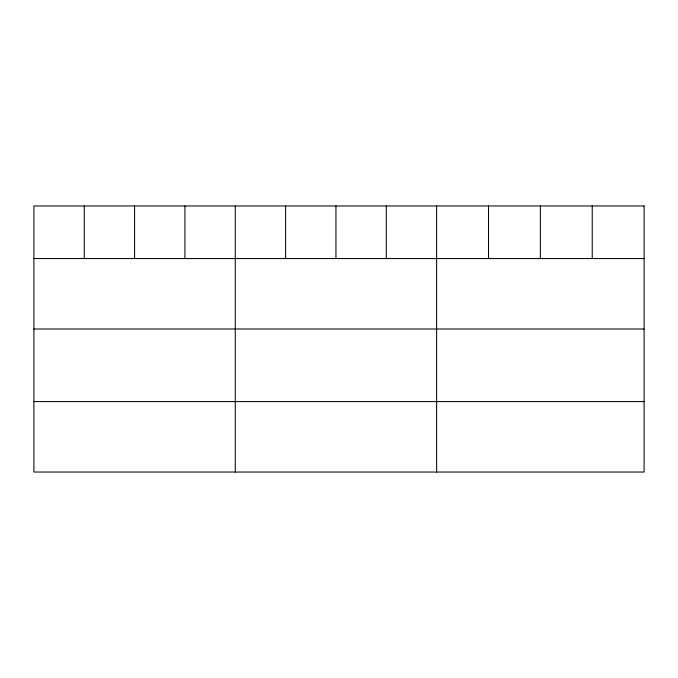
<?xml version="1.0" encoding="UTF-8"?>
<svg xmlns="http://www.w3.org/2000/svg" width="678" height="678" viewBox="0 0 678 678"><rect width="100%" height="100%" fill="white"/><g stroke="black" fill="none" stroke-linecap="round" stroke-linejoin="round"><path stroke-width="1.02" d="M33.9 258.555L644.1 258.555M33.9 329.008L644.1 329.008M33.9 401.588L644.1 401.588M592.233 205.968L592.233 258.555M540.366 205.968L540.366 258.555M488.499 205.968L488.499 258.555M436.632 205.968L436.632 472.032M386.291 205.968L386.291 258.555M335.949 205.968L335.949 258.555M285.608 205.968L285.608 258.555M235.266 205.968L235.266 472.032M184.924 205.968L184.924 258.555M134.583 205.968L134.583 258.555M84.242 205.968L84.242 258.555M644.1 205.968L33.9 205.968L33.9 472.032L644.1 472.032L644.1 205.968"/></g></svg>
